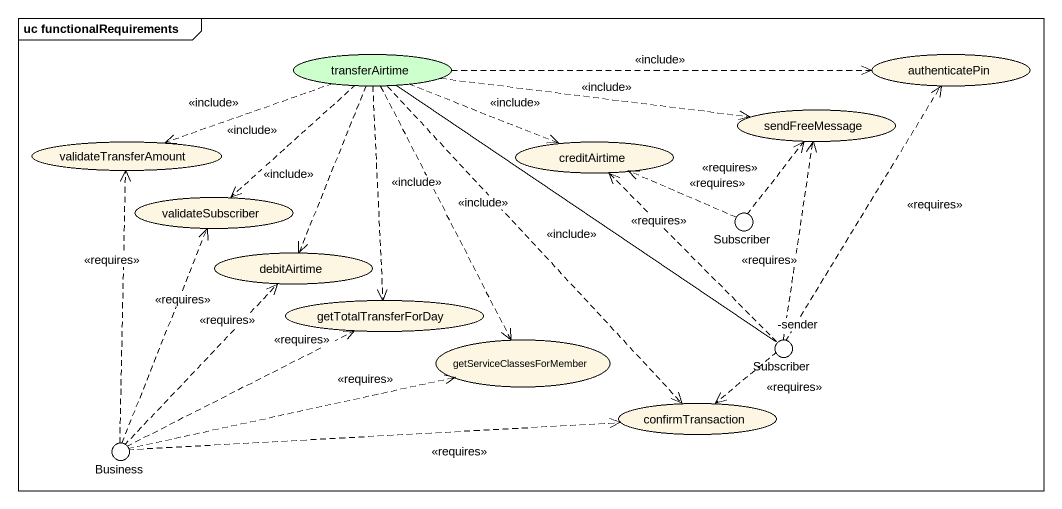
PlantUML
@startuml
mainframe uc functionalRequirements
usecase transferAirtime #CCFFCC
usecase authenticatePin
usecase sendFreeMessage
usecase validateTransferAmount
usecase creditAirtime
usecase validateSubscriber
() Subscriber
usecase debitAirtime
usecase getTotalTransferForDay
usecase getServiceClassesForMember
() "Subscriber" as Subscriber_2
usecase confirmTransaction
() Business
transferAirtime .right.> authenticatePin : <<include>>
transferAirtime .right.> sendFreeMessage : <<include>>
transferAirtime .left.> validateTransferAmount : <<include>>
transferAirtime .right.> creditAirtime : <<include>>
transferAirtime ..> validateSubscriber : <<include>>
transferAirtime ..> debitAirtime : <<include>>
transferAirtime ..> getTotalTransferForDay : <<include>>
transferAirtime ..> getServiceClassesForMember : <<include>>
transferAirtime ..> confirmTransaction : <<include>>
Subscriber .up.> sendFreeMessage : <<requires>>
Subscriber .left.> creditAirtime : <<requires>>
Subscriber_2 "-sender" -up- transferAirtime
Subscriber_2 .up.> authenticatePin : <<requires>>
Subscriber_2 .up.> sendFreeMessage : <<requires>>
Subscriber_2 .up.> creditAirtime : <<requires>>
Subscriber_2 ..> confirmTransaction : <<requires>>
Business .up.> validateTransferAmount : <<requires>>
Business .up.> validateSubscriber : <<requires>>
Business .up.> debitAirtime : <<requires>>
Business .right.> getTotalTransferForDay : <<requires>>
Business .right.> getServiceClassesForMember : <<requires>>
Business .right.> confirmTransaction : <<requires>>
@enduml
